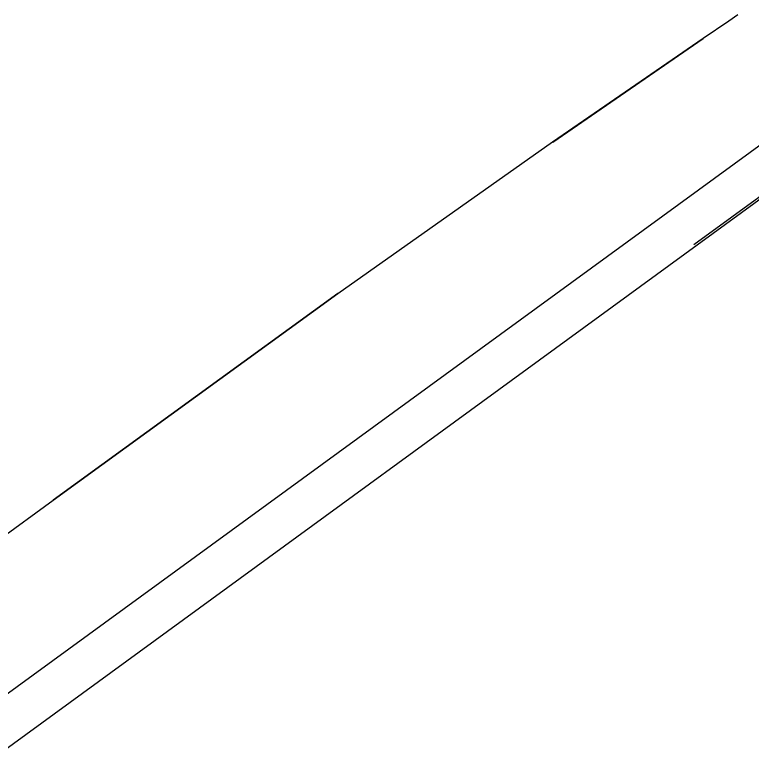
# Model space of a CAD drawing. Header units: millimetres. Extents: x -41292 to 298682, y -22072 to 33155.
# Drawn here: x 31566.5 to 31803.3, y -9101.6 to -8863.4 of the extents above; entities that cross this region are included whole.
import ezdxf

# ---------------------------------------------------------------- set-up
doc = ezdxf.new("R2010")
doc.units = ezdxf.units.MM

# ---------------------------------------------------------------- blocks, each defined once
blk = doc.blocks.new('rmfnasesx')
for p, q in [((59262, 6649.05), (59259.09, 6647.03)), ((59259.09, 6647.03), (59250.88, 6641.44)), ((59202.51, 6608.19), (59250.82, 6641.52)), ((59202.54, 6608.15), (59250.88, 6641.44)), ((59285.18, 6618.92), (58600.43, 6119.46)), ((59301.65, 6614.35), (59247.92, 6575.16)), ((59133.55, 6559.48), (59202.51, 6608.19)), ((59293.15, 6607.31), (58608.46, 6107.89)), ((59133.55, 6559.48), (59042.1, 6493.1)), ((59133.58, 6559.43), (59042.14, 6493.05)), ((58939.34, 6417.99), (59042.1, 6493.1))]:
    blk.add_line(p, q)

msp = doc.modelspace()

# ---------------------------------------------------------------- block references
msp.add_blockref('rmfnasesx', (-27463.27, -15512.43))

doc.saveas('drawing.dxf')
